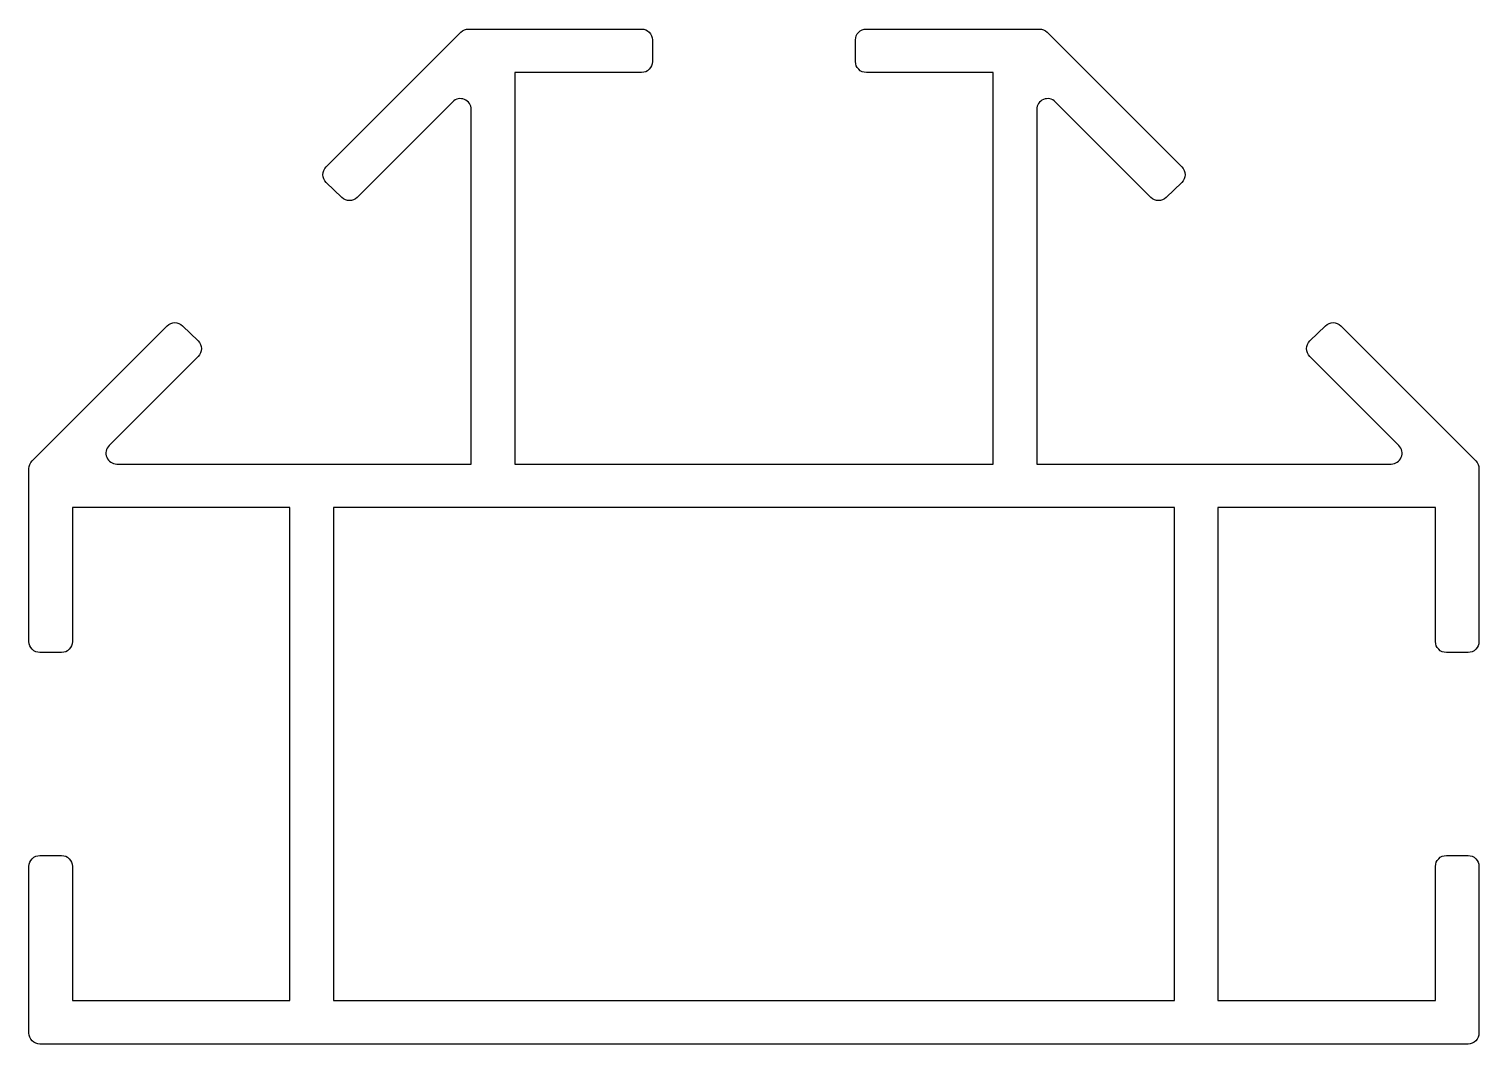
# Model space of a CAD drawing. Extents: x 154.1 to 194.1, y 211.8 to 239.8.
import ezdxf

# ---------------------------------------------------------------- set-up
doc = ezdxf.new("R2010")
doc.units = 0
doc.layers.get('0').update_dxf_attribs({"linetype": 'CONTINUOUS'})

msp = doc.modelspace()

# ---------------------------------------------------------------- linework, layer by layer
msp.add_lwpolyline([(154.387, 222.635, -0.414214), (154.087, 222.935), (154.087, 227.711, -0.198912), (154.175, 227.923), (157.898, 231.646, -0.409421), (158.319, 231.65), (158.75, 231.232, -0.419023), (158.754, 230.805), (156.296, 228.347, 0.668179), (156.509, 227.835), (166.287, 227.835), (166.287, 237.614, 0.668179), (165.775, 237.826), (163.139, 235.189, -0.409421), (162.718, 235.186), (162.287, 235.603, -0.419023), (162.283, 236.031), (165.999, 239.747, -0.198912), (166.212, 239.835), (170.987, 239.835, -0.414214), (171.287, 239.535), (171.287, 238.935, -0.414214), (170.987, 238.635), (167.487, 238.635), (167.487, 227.835), (180.687, 227.835), (180.687, 238.635), (177.187, 238.635, -0.414214), (176.887, 238.935), (176.887, 239.535, -0.414214), (177.187, 239.835), (181.963, 239.835, -0.198912), (182.175, 239.747), (185.891, 236.031, -0.419023), (185.888, 235.603), (185.457, 235.186, -0.409421), (185.036, 235.189), (182.399, 237.826, 0.668179), (181.887, 237.614), (181.887, 227.835), (191.666, 227.835, 0.668179), (191.878, 228.347), (189.421, 230.805, -0.419023), (189.424, 231.232), (189.855, 231.65, -0.409421), (190.276, 231.646), (193.999, 227.923, -0.198912), (194.087, 227.711), (194.087, 222.935, -0.414214), (193.787, 222.635), (193.187, 222.635, -0.414214), (192.887, 222.935), (192.887, 226.635), (186.887, 226.635), (186.887, 213.035), (192.887, 213.035), (192.887, 216.735, -0.414214), (193.187, 217.035), (193.787, 217.035, -0.414214), (194.087, 216.735), (194.087, 212.135, -0.414214), (193.787, 211.835), (154.387, 211.835, -0.414214), (154.087, 212.135), (154.087, 216.735, -0.414214), (154.387, 217.035), (154.987, 217.035, -0.414214), (155.287, 216.735), (155.287, 213.035), (161.287, 213.035), (161.287, 226.635), (155.287, 226.635), (155.287, 222.935, -0.414214), (154.987, 222.635)], format="xyb", close=True)
msp.add_lwpolyline([(185.687, 213.035), (185.687, 226.635), (162.487, 226.635), (162.487, 213.035)], close=True)

doc.saveas('drawing.dxf')
